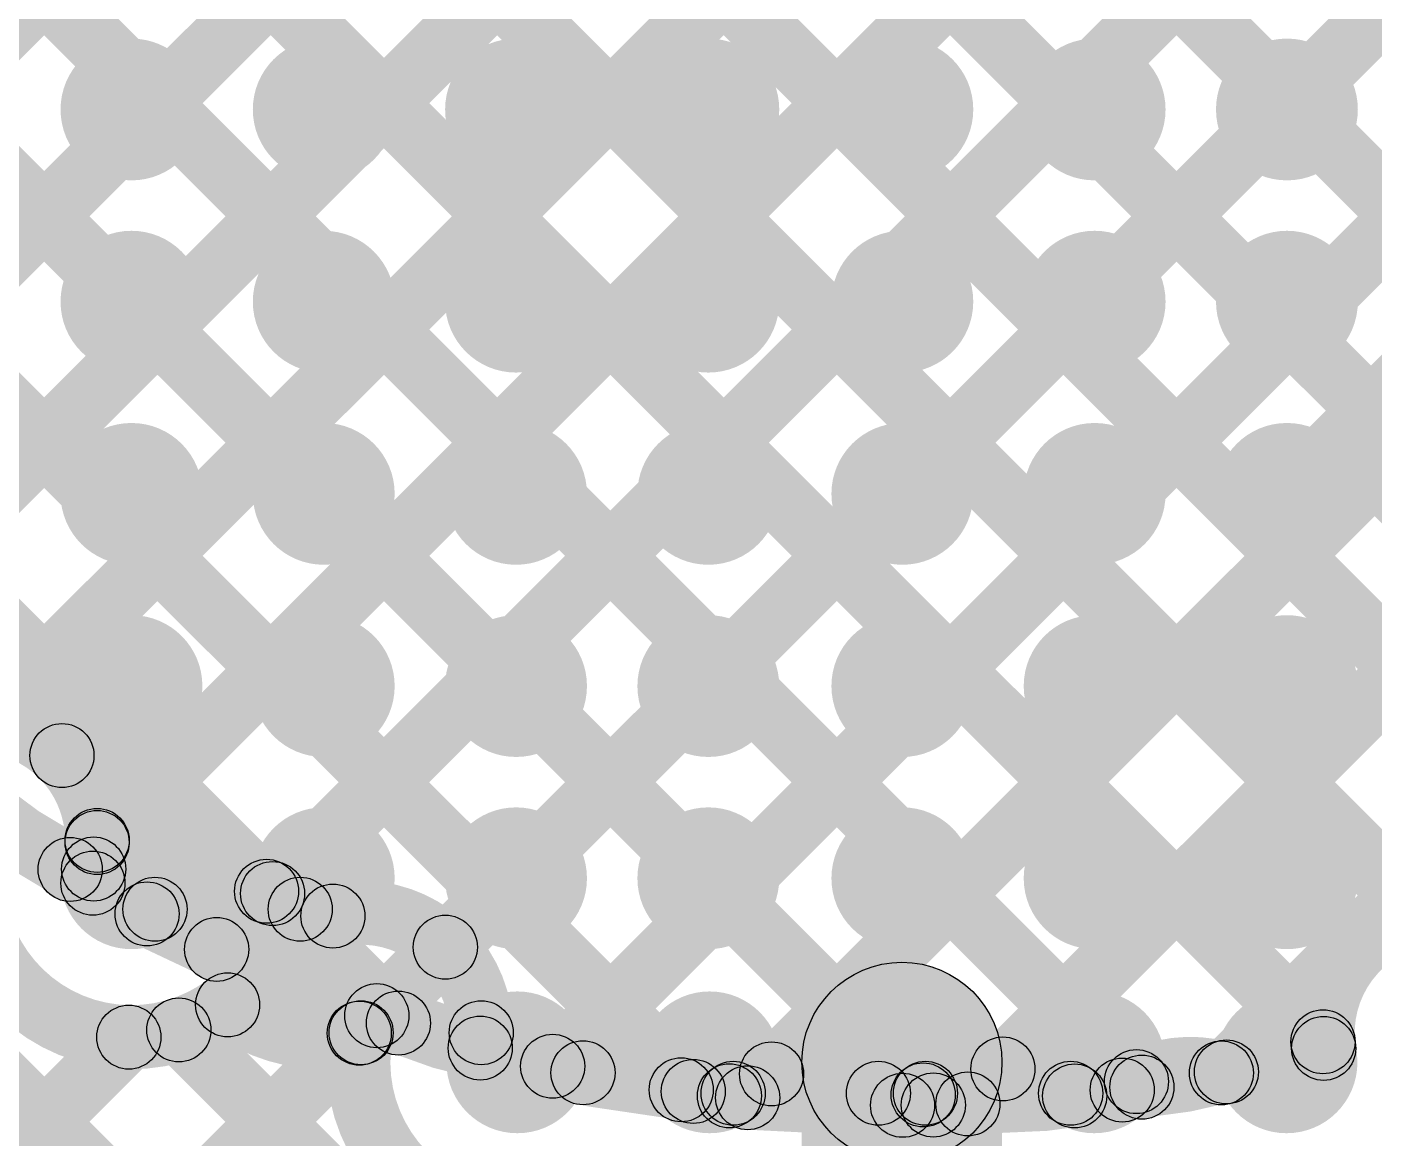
# Model space of a CAD drawing. Header units: millimetres. Extents: x -0.28 to 3.03, y -0.05 to 3.12.
# Drawn here: x 0.9677 to 1.1359, y 1.6694 to 1.8083 of the extents above; entities that cross this region are included whole.
import ezdxf

# ---------------------------------------------------------------- set-up
doc = ezdxf.new("R2010")
doc.units = ezdxf.units.MM
doc.header["$MEASUREMENT"] = 0
for name, color, linetype in [('BottomLayer', 5, 'Continuous'), ('BottomPaste', 16, 'Continuous'), ('BottomSolder', 6, 'Continuous'), ('TopLayer', 1, 'Continuous'), ('ViaHoleLayer', 16, 'Continuous')]:
    doc.layers.add(name, color=color, linetype=linetype)

# ---------------------------------------------------------------- blocks, each defined once
blk = doc.blocks.new('2835_LED_B_12')
at = {"layer": 'BottomLayer'}
blk.add_hatch(color=5, dxfattribs=at).paths.add_polyline_path([(-0.000689, 0.046063), (0.0882874, 0.046063), (0.0882874, -0.046063), (-0.000689, -0.046063)])
at = {"layer": 'BottomPaste'}
blk.add_hatch(color=16, dxfattribs=at).paths.add_polyline_path([(-0.000689, 0.046063), (0.0882874, 0.046063), (0.0882874, -0.046063), (-0.000689, -0.046063)])
at = {"layer": 'BottomSolder'}
blk.add_hatch(color=6, dxfattribs=at).paths.add_polyline_path([(-0.004689, 0.050063), (0.0922874, 0.050063), (0.0922874, -0.050063), (-0.004689, -0.050063)])

msp = doc.modelspace()

# ---------------------------------------------------------------- hatches: boundary and pattern name
at = {"layer": 'BottomLayer'}
for points in [[(0.9258908271247461, 1.763296772875254), (0.9202339728752539, 1.768953627124746), (1.178063272875254, 2.026782927124746), (1.183720127124746, 2.021126072875254)], [(0.9335357271247462, 1.742657372875254), (0.9278788728752538, 1.748314227124746), (1.198617072875254, 2.019052427124746), (1.204273927124746, 2.013395572875254)], [(0.9224164728752539, 1.996057672875254), (0.9280733271247461, 2.001714527124746), (1.207137727124746, 1.722650127124746), (1.201480872875254, 1.716993272875254)], [(0.9536675271247461, 1.734504872875254), (0.9480106728752539, 1.740161727124746), (1.206694872875254, 1.998845927124746), (1.212351727124746, 1.993189072875254)], [(0.9536675271247461, 1.734504872875254), (0.9480106728752539, 1.740161727124746), (1.206694872875254, 1.998845927124746), (1.212351727124746, 1.993189072875254)], [(0.9102404728752539, 1.979949372875254), (0.9158973271247461, 1.985606227124746), (1.191022927124746, 1.710480627124746), (1.185366072875254, 1.704823772875254)], [(0.9661213271247462, 1.718674372875254), (0.9604644728752538, 1.724331227124746), (1.222645872875254, 1.986512627124746), (1.228302727124746, 1.980855772875254)], [(0.9792601271247462, 1.703528872875254), (0.9736032728752538, 1.709185727124746), (1.237596172875254, 1.973178627124746), (1.243253027124746, 1.967521772875254)], [(0.9027814728752539, 1.959124072875254), (0.9084383271247461, 1.964780927124746), (1.171252527124746, 1.701966727124746), (1.165595672875254, 1.696309872875254)], [(1.001170527124746, 1.697154972875254), (0.9955136728752538, 1.702811827124746), (1.244126772875254, 1.951424927124746), (1.249783627124746, 1.945768072875254)], [(0.9013875728752538, 1.932233672875254), (0.9070444271247461, 1.937890527124746), (1.144765427124746, 1.700169527124746), (1.139108572875254, 1.694512672875254)], [(1.022751727124746, 1.690451872875254), (1.017094872875254, 1.696108727124746), (1.250746672875254, 1.929760527124746), (1.256403527124746, 1.924103672875254)], [(0.8858290728752538, 1.919507872875254), (0.8914859271247462, 1.925164727124746), (1.132362327124746, 1.684288327124746), (1.126705472875254, 1.678631472875254)], [(1.036156227124746, 1.675572072875254), (1.030499372875254, 1.681228927124746), (1.267412772875254, 1.918142327124746), (1.273069627124746, 1.912485472875254)], [(0.8797899728752538, 1.897262672875254), (0.8854468271247461, 1.902919527124746), (1.109062227124746, 1.679304127124746), (1.103405372875254, 1.673647272875254)], [(1.063490927124746, 1.674622472875254), (1.057834072875254, 1.680279327124746), (1.268347372875254, 1.890792627124746), (1.274004227124746, 1.885135772875254)], [(0.8782557728752538, 1.870512572875254), (0.8839126271247462, 1.876169427124746), (1.082431327124746, 1.677650727124746), (1.076774472875254, 1.671993872875254)], [(1.092385427124746, 1.675232672875254), (1.086728572875254, 1.680889527124746), (1.267121272875254, 1.861282227124746), (1.272778127124746, 1.855625372875254)], [(0.7809962723284846, 1.854637473422023), (0.7866531276715154, 1.860294326577977), (1.045302127671515, 1.601645226577977), (1.039645272328485, 1.595988373422023)], [(0.8778404728752539, 1.842643572875254), (0.8834973271247462, 1.848300427124746), (1.053717127124746, 1.678080627124746), (1.048060272875254, 1.672423772875254)], [(1.120301027124746, 1.674863972875254), (1.114644172875254, 1.680520827124746), (1.267508972875254, 1.833385627124746), (1.273165827124746, 1.827728772875254)], [(0.9042178728752539, 1.787981872875254), (0.9098747271247462, 1.793638727124746), (1.000422827124746, 1.703090627124746), (0.9947659728752538, 1.697433772875254)], [(0.7888025271247462, 1.484787872875254), (0.7831456728752538, 1.490444727124746), (0.9775635728752539, 1.684862627124746), (0.9832204271247461, 1.679205772875254)], [(0.8221618271247462, 1.489862872875254), (0.8165049728752538, 1.495519727124746), (1.006347772875254, 1.685362527124746), (1.012004627124746, 1.679705672875254)], [(0.9838120748962713, 1.680105870854238), (0.9894689251037286, 1.685762729145762), (1.059444325103729, 1.615787429145762), (1.053787474896271, 1.610130570854238)]]:
    msp.add_hatch(color=5, dxfattribs=at).paths.add_polyline_path(points)
h = msp.add_hatch(color=5, dxfattribs=at)
edge = h.paths.add_edge_path()
edge.add_arc((0.9807211, 1.7979528), 0.0088582, 0, 360)
h = msp.add_hatch(color=5, dxfattribs=at)
edge = h.paths.add_edge_path()
edge.add_arc((1.0047368, 1.7979528), 0.0088582, 0, 360)
h = msp.add_hatch(color=5, dxfattribs=at)
edge = h.paths.add_edge_path()
edge.add_arc((1.0287526, 1.7979528), 0.0088582, 0, 360)
h = msp.add_hatch(color=5, dxfattribs=at)
edge = h.paths.add_edge_path()
edge.add_arc((1.0527683, 1.7979528), 0.0088582, 0, 360)
h = msp.add_hatch(color=5, dxfattribs=at)
edge = h.paths.add_edge_path()
edge.add_arc((1.077, 1.7979528), 0.0088582, 0, 360)
h = msp.add_hatch(color=5, dxfattribs=at)
edge = h.paths.add_edge_path()
edge.add_arc((1.1010157, 1.7979528), 0.0088582, 0, 360)
h = msp.add_hatch(color=5, dxfattribs=at)
edge = h.paths.add_edge_path()
edge.add_arc((1.1250314, 1.7979528), 0.0088582, 0, 360)
h = msp.add_hatch(color=5, dxfattribs=at)
edge = h.paths.add_edge_path()
edge.add_arc((0.9807211, 1.773937), 0.0088582, 0, 360)
h = msp.add_hatch(color=5, dxfattribs=at)
edge = h.paths.add_edge_path()
edge.add_arc((1.0047368, 1.773937), 0.0088582, 0, 360)
h = msp.add_hatch(color=5, dxfattribs=at)
edge = h.paths.add_edge_path()
edge.add_arc((1.0287526, 1.773937), 0.0088582, 0, 360)
h = msp.add_hatch(color=5, dxfattribs=at)
edge = h.paths.add_edge_path()
edge.add_arc((1.0527683, 1.773937), 0.0088582, 0, 360)
h = msp.add_hatch(color=5, dxfattribs=at)
edge = h.paths.add_edge_path()
edge.add_arc((1.077, 1.773937), 0.0088582, 0, 360)
h = msp.add_hatch(color=5, dxfattribs=at)
edge = h.paths.add_edge_path()
edge.add_arc((1.1010157, 1.773937), 0.0088582, 0, 360)
h = msp.add_hatch(color=5, dxfattribs=at)
edge = h.paths.add_edge_path()
edge.add_arc((1.1250314, 1.773937), 0.0088582, 0, 360)
h = msp.add_hatch(color=5, dxfattribs=at)
edge = h.paths.add_edge_path()
edge.add_arc((0.9807211, 1.7499213), 0.0088582, 0, 360)
h = msp.add_hatch(color=5, dxfattribs=at)
edge = h.paths.add_edge_path()
edge.add_arc((1.0047368, 1.7499213), 0.0088582, 0, 360)
h = msp.add_hatch(color=5, dxfattribs=at)
edge = h.paths.add_edge_path()
edge.add_arc((1.0287526, 1.7499213), 0.0088582, 0, 360)
h = msp.add_hatch(color=5, dxfattribs=at)
edge = h.paths.add_edge_path()
edge.add_arc((1.0527683, 1.7499213), 0.0088582, 0, 360)
h = msp.add_hatch(color=5, dxfattribs=at)
edge = h.paths.add_edge_path()
edge.add_arc((1.077, 1.7499213), 0.0088582, 0, 360)
h = msp.add_hatch(color=5, dxfattribs=at)
edge = h.paths.add_edge_path()
edge.add_arc((1.1010157, 1.7499213), 0.0088582, 0, 360)
h = msp.add_hatch(color=5, dxfattribs=at)
edge = h.paths.add_edge_path()
edge.add_arc((1.1250314, 1.7499213), 0.0088582, 0, 360)
h = msp.add_hatch(color=5, dxfattribs=at)
edge = h.paths.add_edge_path()
edge.add_arc((0.9807211, 1.7259055), 0.0088582, 0, 360)
h = msp.add_hatch(color=5, dxfattribs=at)
edge = h.paths.add_edge_path()
edge.add_arc((1.0047368, 1.7259055), 0.0088582, 0, 360)
h = msp.add_hatch(color=5, dxfattribs=at)
edge = h.paths.add_edge_path()
edge.add_arc((1.0287526, 1.7259055), 0.0088582, 0, 360)
h = msp.add_hatch(color=5, dxfattribs=at)
edge = h.paths.add_edge_path()
edge.add_arc((1.0527683, 1.7259055), 0.0088582, 0, 360)
h = msp.add_hatch(color=5, dxfattribs=at)
edge = h.paths.add_edge_path()
edge.add_arc((1.077, 1.7259055), 0.0088582, 0, 360)
h = msp.add_hatch(color=5, dxfattribs=at)
edge = h.paths.add_edge_path()
edge.add_arc((1.1010157, 1.7259055), 0.0088582, 0, 360)
h = msp.add_hatch(color=5, dxfattribs=at)
edge = h.paths.add_edge_path()
edge.add_arc((1.1250314, 1.7259055), 0.0088582, 0, 360)
h = msp.add_hatch(color=5, dxfattribs=at)
edge = h.paths.add_edge_path()
edge.add_arc((0.9720405, 1.717225), 0.004, 0, 360)
h = msp.add_hatch(color=5, dxfattribs=at)
edge = h.paths.add_edge_path()
edge.add_arc((0.9720405, 1.717225), 0.004, 0, 360)
h = msp.add_hatch(color=5, dxfattribs=at)
edge = h.paths.add_edge_path()
edge.add_arc((0.9720406, 1.7172249), 0.004, 0, 360)
h = msp.add_hatch(color=5, dxfattribs=at)
edge = h.paths.add_edge_path()
edge.add_arc((0.9807211, 1.7018898), 0.0088582, 0, 360)
h = msp.add_hatch(color=5, dxfattribs=at)
edge = h.paths.add_edge_path()
edge.add_arc((0.9764317, 1.7063573), 0.004, 0, 360)
h = msp.add_hatch(color=5, dxfattribs=at)
edge = h.paths.add_edge_path()
edge.add_arc((0.9764339, 1.7066184), 0.004, 0, 360)
h = msp.add_hatch(color=5, dxfattribs=at)
edge = h.paths.add_edge_path()
edge.add_arc((0.9764339, 1.7066184), 0.004, 0, 360)
h = msp.add_hatch(color=5, dxfattribs=at)
edge = h.paths.add_edge_path()
edge.add_arc((0.976434, 1.7066183), 0.004, 0, 360)
h = msp.add_hatch(color=5, dxfattribs=at)
edge = h.paths.add_edge_path()
edge.add_arc((0.976434, 1.7066183), 0.004, 0, 360)
h = msp.add_hatch(color=5, dxfattribs=at)
edge = h.paths.add_edge_path()
edge.add_arc((1.0047368, 1.7018898), 0.0088582, 0, 360)
h = msp.add_hatch(color=5, dxfattribs=at)
edge = h.paths.add_edge_path()
edge.add_arc((1.0287526, 1.7018898), 0.0088582, 0, 360)
h = msp.add_hatch(color=5, dxfattribs=at)
edge = h.paths.add_edge_path()
edge.add_arc((1.0527683, 1.7018898), 0.0088582, 0, 360)
h = msp.add_hatch(color=5, dxfattribs=at)
edge = h.paths.add_edge_path()
edge.add_arc((1.077, 1.7018898), 0.0088582, 0, 360)
h = msp.add_hatch(color=5, dxfattribs=at)
edge = h.paths.add_edge_path()
edge.add_arc((1.1010157, 1.7018898), 0.0088582, 0, 360)
h = msp.add_hatch(color=5, dxfattribs=at)
edge = h.paths.add_edge_path()
edge.add_arc((1.1250314, 1.7018898), 0.0088582, 0, 360)
h = msp.add_hatch(color=5, dxfattribs=at)
edge = h.paths.add_edge_path()
edge.add_arc((0.9760025, 1.7030467), 0.004, 0, 360)
h = msp.add_hatch(color=5, dxfattribs=at)
edge = h.paths.add_edge_path()
edge.add_arc((0.9760026, 1.7030466), 0.004, 0, 360)
h = msp.add_hatch(color=5, dxfattribs=at)
edge = h.paths.add_edge_path()
edge.add_arc((0.9759015, 1.7012779), 0.004, 0, 360)
h = msp.add_hatch(color=5, dxfattribs=at)
edge = h.paths.add_edge_path()
edge.add_arc((0.9975944, 1.7002622), 0.004, 0, 360)
h = msp.add_hatch(color=5, dxfattribs=at)
edge = h.paths.add_edge_path()
edge.add_arc((0.9983421, 1.6999834), 0.004, 0, 360)
h = msp.add_hatch(color=5, dxfattribs=at)
edge = h.paths.add_edge_path()
edge.add_arc((0.9826676, 1.6974385), 0.004, 0, 360)
h = msp.add_hatch(color=5, dxfattribs=at)
edge = h.paths.add_edge_path()
edge.add_arc((0.9836588, 1.6980203), 0.004, 0, 360)
h = msp.add_hatch(color=5, dxfattribs=at)
edge = h.paths.add_edge_path()
edge.add_arc((0.9836589, 1.6980203), 0.004, 0, 360)
h = msp.add_hatch(color=5, dxfattribs=at)
edge = h.paths.add_edge_path()
edge.add_arc((1.0017991, 1.6980203), 0.004, 0, 360)
h = msp.add_hatch(color=5, dxfattribs=at)
edge = h.paths.add_edge_path()
edge.add_arc((1.0017991, 1.6980203), 0.004, 0, 360)
h = msp.add_hatch(color=5, dxfattribs=at)
edge = h.paths.add_edge_path()
edge.add_arc((1.0017991, 1.6980203), 0.004, 0, 360)
h = msp.add_hatch(color=5, dxfattribs=at)
edge = h.paths.add_edge_path()
edge.add_arc((1.0058785, 1.6971676), 0.004, 0, 360)
h = msp.add_hatch(color=5, dxfattribs=at)
edge = h.paths.add_edge_path()
edge.add_arc((1.0058785, 1.6971675), 0.004, 0, 360)
h = msp.add_hatch(color=5, dxfattribs=at)
edge = h.paths.add_edge_path()
edge.add_arc((1.0058785, 1.6971675), 0.004, 0, 360)
h = msp.add_hatch(color=5, dxfattribs=at)
edge = h.paths.add_edge_path()
edge.add_arc((1.0199233, 1.6932803), 0.004, 0, 360)
h = msp.add_hatch(color=5, dxfattribs=at)
edge = h.paths.add_edge_path()
edge.add_arc((0.992729, 1.6860732), 0.004, 0, 360)
h = msp.add_hatch(color=5, dxfattribs=at)
edge = h.paths.add_edge_path()
edge.add_arc((0.992729, 1.6860732), 0.004, 0, 360)
h = msp.add_hatch(color=5, dxfattribs=at)
edge = h.paths.add_edge_path()
edge.add_arc((1.0289146, 1.6788898), 0.0088582, 0, 360)
h = msp.add_hatch(color=5, dxfattribs=at)
edge = h.paths.add_edge_path()
edge.add_arc((1.0529303, 1.6788898), 0.0088582, 0, 360)
h = msp.add_hatch(color=5, dxfattribs=at)
edge = h.paths.add_edge_path()
edge.add_arc((1.076946, 1.6788898), 0.0088582, 0, 360)
h = msp.add_hatch(color=5, dxfattribs=at)
edge = h.paths.add_edge_path()
edge.add_arc((1.1009617, 1.6788898), 0.0088582, 0, 360)
h = msp.add_hatch(color=5, dxfattribs=at)
edge = h.paths.add_edge_path()
edge.add_arc((1.1249774, 1.6788898), 0.0088582, 0, 360)
h = msp.add_hatch(color=5, dxfattribs=at)
edge = h.paths.add_edge_path()
edge.add_arc((0.980392, 1.6820342), 0.004, 0, 360)
h = msp.add_hatch(color=5, dxfattribs=at)
edge = h.paths.add_edge_path()
edge.add_arc((0.9866405, 1.6829343), 0.004, 0, 360)
h = msp.add_hatch(color=5, dxfattribs=at)
edge = h.paths.add_edge_path()
edge.add_arc((1.0091762, 1.6825341), 0.004, 0, 360)
h = msp.add_hatch(color=5, dxfattribs=at)
edge = h.paths.add_edge_path()
edge.add_arc((1.0094036, 1.6825876), 0.004, 0, 360)
h = msp.add_hatch(color=5, dxfattribs=at)
edge = h.paths.add_edge_path()
edge.add_arc((1.0094036, 1.6825876), 0.004, 0, 360)
h = msp.add_hatch(color=5, dxfattribs=at)
edge = h.paths.add_edge_path()
edge.add_arc((1.0244036, 1.6825876), 0.004, 0, 360)
h = msp.add_hatch(color=5, dxfattribs=at)
edge = h.paths.add_edge_path()
edge.add_arc((1.0244036, 1.6825876), 0.004, 0, 360)
h = msp.add_hatch(color=5, dxfattribs=at)
edge = h.paths.add_edge_path()
edge.add_arc((1.0242808, 1.680672), 0.004, 0, 360)
h = msp.add_hatch(color=5, dxfattribs=at)
edge = h.paths.add_edge_path()
edge.add_arc((1.1295339, 1.6814599), 0.004, 0, 360)
h = msp.add_hatch(color=5, dxfattribs=at)
edge = h.paths.add_edge_path()
edge.add_arc((1.1296185, 1.6806281), 0.004, 0, 360)
h = msp.add_hatch(color=5, dxfattribs=at)
edge = h.paths.add_edge_path()
edge.add_arc((1.1296185, 1.6806281), 0.004, 0, 360)
h = msp.add_hatch(color=5, dxfattribs=at)
edge = h.paths.add_edge_path()
edge.add_arc((1.1296185, 1.6806281), 0.004, 0, 360)
h = msp.add_hatch(color=5, dxfattribs=at)
edge = h.paths.add_edge_path()
edge.add_arc((1.0333278, 1.6784005), 0.004, 0, 360)
h = msp.add_hatch(color=5, dxfattribs=at)
edge = h.paths.add_edge_path()
edge.add_arc((1.0371167, 1.6775824), 0.004, 0, 360)
h = msp.add_hatch(color=5, dxfattribs=at)
edge = h.paths.add_edge_path()
edge.add_arc((1.0371167, 1.6775824), 0.004, 0, 360)
h = msp.add_hatch(color=5, dxfattribs=at)
edge = h.paths.add_edge_path()
edge.add_arc((1.0371167, 1.6775824), 0.004, 0, 360)
h = msp.add_hatch(color=5, dxfattribs=at)
edge = h.paths.add_edge_path()
edge.add_arc((1.0606625, 1.6774509), 0.004, 0, 360)
h = msp.add_hatch(color=5, dxfattribs=at)
edge = h.paths.add_edge_path()
edge.add_arc((1.089557, 1.6780611), 0.004, 0, 360)
h = msp.add_hatch(color=5, dxfattribs=at)
edge = h.paths.add_edge_path()
edge.add_arc((1.1168481, 1.6775632), 0.004, 0, 360)
h = msp.add_hatch(color=5, dxfattribs=at)
edge = h.paths.add_edge_path()
edge.add_arc((1.1168481, 1.6775631), 0.004, 0, 360)
h = msp.add_hatch(color=5, dxfattribs=at)
edge = h.paths.add_edge_path()
edge.add_arc((1.1168481, 1.6775631), 0.004, 0, 360)
h = msp.add_hatch(color=5, dxfattribs=at)
edge = h.paths.add_edge_path()
edge.add_arc((1.1174726, 1.6776924), 0.004, 0, 360)
h = msp.add_hatch(color=5, dxfattribs=at)
edge = h.paths.add_edge_path()
edge.add_arc((1.0493846, 1.6754583), 0.004, 0, 360)
h = msp.add_hatch(color=5, dxfattribs=at)
edge = h.paths.add_edge_path()
edge.add_arc((1.0493846, 1.6754583), 0.004, 0, 360)
h = msp.add_hatch(color=5, dxfattribs=at)
edge = h.paths.add_edge_path()
edge.add_arc((1.0493846, 1.6754583), 0.004, 0, 360)
h = msp.add_hatch(color=5, dxfattribs=at)
edge = h.paths.add_edge_path()
edge.add_arc((1.0508887, 1.6752522), 0.004, 0, 360)
h = msp.add_hatch(color=5, dxfattribs=at)
edge = h.paths.add_edge_path()
edge.add_arc((1.1044644, 1.6754289), 0.004, 0, 360)
h = msp.add_hatch(color=5, dxfattribs=at)
edge = h.paths.add_edge_path()
edge.add_arc((1.1044644, 1.6754289), 0.004, 0, 360)
h = msp.add_hatch(color=5, dxfattribs=at)
edge = h.paths.add_edge_path()
edge.add_arc((1.1044644, 1.6754289), 0.004, 0, 360)
h = msp.add_hatch(color=5, dxfattribs=at)
edge = h.paths.add_edge_path()
edge.add_arc((1.1062338, 1.6764757), 0.004, 0, 360)
h = msp.add_hatch(color=5, dxfattribs=at)
edge = h.paths.add_edge_path()
edge.add_arc((1.0553973, 1.6747046), 0.004, 0, 360)
h = msp.add_hatch(color=5, dxfattribs=at)
edge = h.paths.add_edge_path()
edge.add_arc((1.055868, 1.6750203), 0.004, 0, 360)
h = msp.add_hatch(color=5, dxfattribs=at)
edge = h.paths.add_edge_path()
edge.add_arc((1.0558681, 1.6750203), 0.004, 0, 360)
h = msp.add_hatch(color=5, dxfattribs=at)
edge = h.paths.add_edge_path()
edge.add_arc((1.0740083, 1.6750203), 0.004, 0, 360)
h = msp.add_hatch(color=5, dxfattribs=at)
edge = h.paths.add_edge_path()
edge.add_arc((1.0740083, 1.6750203), 0.004, 0, 360)
h = msp.add_hatch(color=5, dxfattribs=at)
edge = h.paths.add_edge_path()
edge.add_arc((1.0740083, 1.6750203), 0.004, 0, 360)
h = msp.add_hatch(color=5, dxfattribs=at)
edge = h.paths.add_edge_path()
edge.add_arc((1.0796029, 1.6748223), 0.004, 0, 360)
h = msp.add_hatch(color=5, dxfattribs=at)
edge = h.paths.add_edge_path()
edge.add_arc((1.0798837, 1.6750203), 0.004, 0, 360)
h = msp.add_hatch(color=5, dxfattribs=at)
edge = h.paths.add_edge_path()
edge.add_arc((1.0798837, 1.6750203), 0.004, 0, 360)
h = msp.add_hatch(color=5, dxfattribs=at)
edge = h.paths.add_edge_path()
edge.add_arc((1.0798837, 1.6750203), 0.004, 0, 360)
h = msp.add_hatch(color=5, dxfattribs=at)
edge = h.paths.add_edge_path()
edge.add_arc((1.0980239, 1.6750203), 0.004, 0, 360)
h = msp.add_hatch(color=5, dxfattribs=at)
edge = h.paths.add_edge_path()
edge.add_arc((1.098024, 1.6750203), 0.004, 0, 360)
h = msp.add_hatch(color=5, dxfattribs=at)
edge = h.paths.add_edge_path()
edge.add_arc((1.0985209, 1.6746892), 0.004, 0, 360)
at = {"layer": 'TopLayer'}
for points in [[(0.9176585271247462, 1.755064472875254), (0.9120016728752539, 1.760721327124746), (1.178063272875254, 2.026782927124746), (1.183720127124746, 2.021126072875254)], [(0.9300518271247461, 1.739173472875254), (0.9243949728752539, 1.744830327124746), (1.198617072875254, 2.019052427124746), (1.204273927124746, 2.013395572875254)], [(0.9253185728752539, 1.993155572875254), (0.9309754271247461, 1.998812427124746), (1.203867627124746, 1.725920227124746), (1.198210772875254, 1.720263372875254)], [(0.9438879271247461, 1.724725272875254), (0.9382310728752539, 1.730382127124746), (1.206694872875254, 1.998845927124746), (1.212351727124746, 1.993189072875254)], [(0.9438879271247461, 1.724725272875254), (0.9382310728752539, 1.730382127124746), (1.206694872875254, 1.998845927124746), (1.212351727124746, 1.993189072875254)], [(0.9591574271247462, 1.711710472875254), (0.9535005728752538, 1.717367327124746), (1.222645872875254, 1.986512627124746), (1.228302727124746, 1.980855772875254)], [(0.9111764723441802, 1.979013473406328), (0.9168333276558198, 1.984670326593672), (1.18312652765582, 1.718377026593672), (1.17746967234418, 1.712720173406328)], [(0.9758956271247461, 1.700164372875254), (0.9702387728752538, 1.705821227124746), (1.237596172875254, 1.973178627124746), (1.243253027124746, 1.967521772875254)], [(0.8995832728752539, 1.962322272875254), (0.9052401271247461, 1.967979127124746), (1.171252527124746, 1.701966727124746), (1.165595672875254, 1.696309872875254)], [(0.9941893271247462, 1.690173772875254), (0.9885324728752538, 1.695830627124746), (1.244126772875254, 1.951424927124746), (1.249783627124746, 1.945768072875254)], [(0.8905606728752539, 1.943060572875254), (0.8962175271247461, 1.948717427124746), (1.144765427124746, 1.700169527124746), (1.139108572875254, 1.694512672875254)], [(1.014191827124746, 1.681891972875254), (1.008534972875254, 1.687548827124746), (1.250746672875254, 1.929760527124746), (1.256403527124746, 1.924103672875254)], [(0.8833784728752538, 1.921958472875254), (0.8890353271247461, 1.927615327124746), (1.132362327124746, 1.684288327124746), (1.126705472875254, 1.678631472875254)], [(1.036156227124746, 1.675572072875254), (1.030499372875254, 1.681228927124746), (1.267412772875254, 1.918142327124746), (1.273069627124746, 1.912485472875254)], [(0.8783764728752539, 1.898676172875254), (0.8840333271247461, 1.904333027124746), (1.109749727124746, 1.678616627124746), (1.104092872875254, 1.672959772875254)], [(1.060507327124746, 1.671638872875254), (1.054850472875254, 1.677295727124746), (1.268347372875254, 1.890792627124746), (1.274004227124746, 1.885135772875254)], [(0.8761453728752538, 1.872622972875254), (0.8818022271247461, 1.878279827124746), (1.083696527124746, 1.676385527124746), (1.078039672875254, 1.670728672875254)], [(1.088012127124746, 1.670859372875254), (1.082355272875254, 1.676516227124746), (1.267121272875254, 1.861282227124746), (1.272778127124746, 1.855625372875254)], [(0.8778404728752539, 1.842643572875254), (0.8834973271247462, 1.848300427124746), (1.053717127124746, 1.678080627124746), (1.048060272875254, 1.672423772875254)], [(1.120301027124746, 1.674863972875254), (1.114644172875254, 1.680520827124746), (1.267508972875254, 1.833385627124746), (1.273165827124746, 1.827728772875254)], [(0.8863818728752538, 1.805817872875254), (0.8920387271247462, 1.811474727124746), (1.016891427124746, 1.686622027124746), (1.011234572875254, 1.680965172875254)], [(1.089446, 1.623054), (1.064446, 1.623054), (1.064446, 1.6788898), (1.089446, 1.6788898)]]:
    msp.add_hatch(color=1, dxfattribs=at).paths.add_polyline_path(points)
h = msp.add_hatch(color=1, dxfattribs=at)
edge = h.paths.add_edge_path()
edge.add_arc((0.9807211, 1.7979528), 0.0088582, 0, 360)
h = msp.add_hatch(color=1, dxfattribs=at)
edge = h.paths.add_edge_path()
edge.add_arc((1.0047368, 1.7979528), 0.0088582, 0, 360)
h = msp.add_hatch(color=1, dxfattribs=at)
edge = h.paths.add_edge_path()
edge.add_arc((1.0287526, 1.7979528), 0.0088582, 0, 360)
h = msp.add_hatch(color=1, dxfattribs=at)
edge = h.paths.add_edge_path()
edge.add_arc((1.0527683, 1.7979528), 0.0088582, 0, 360)
h = msp.add_hatch(color=1, dxfattribs=at)
edge = h.paths.add_edge_path()
edge.add_arc((1.077, 1.7979528), 0.0088582, 0, 360)
h = msp.add_hatch(color=1, dxfattribs=at)
edge = h.paths.add_edge_path()
edge.add_arc((1.1010157, 1.7979528), 0.0088582, 0, 360)
h = msp.add_hatch(color=1, dxfattribs=at)
edge = h.paths.add_edge_path()
edge.add_arc((1.1250314, 1.7979528), 0.0088582, 0, 360)
h = msp.add_hatch(color=1, dxfattribs=at)
edge = h.paths.add_edge_path()
edge.add_arc((0.9807211, 1.773937), 0.0088582, 0, 360)
h = msp.add_hatch(color=1, dxfattribs=at)
edge = h.paths.add_edge_path()
edge.add_arc((1.0047368, 1.773937), 0.0088582, 0, 360)
h = msp.add_hatch(color=1, dxfattribs=at)
edge = h.paths.add_edge_path()
edge.add_arc((1.0287526, 1.773937), 0.0088582, 0, 360)
h = msp.add_hatch(color=1, dxfattribs=at)
edge = h.paths.add_edge_path()
edge.add_arc((1.0527683, 1.773937), 0.0088582, 0, 360)
h = msp.add_hatch(color=1, dxfattribs=at)
edge = h.paths.add_edge_path()
edge.add_arc((1.077, 1.773937), 0.0088582, 0, 360)
h = msp.add_hatch(color=1, dxfattribs=at)
edge = h.paths.add_edge_path()
edge.add_arc((1.1010157, 1.773937), 0.0088582, 0, 360)
h = msp.add_hatch(color=1, dxfattribs=at)
edge = h.paths.add_edge_path()
edge.add_arc((1.1250314, 1.773937), 0.0088582, 0, 360)
h = msp.add_hatch(color=1, dxfattribs=at)
edge = h.paths.add_edge_path()
edge.add_arc((0.9807211, 1.7499213), 0.0088582, 0, 360)
h = msp.add_hatch(color=1, dxfattribs=at)
edge = h.paths.add_edge_path()
edge.add_arc((1.0047368, 1.7499213), 0.0088582, 0, 360)
h = msp.add_hatch(color=1, dxfattribs=at)
edge = h.paths.add_edge_path()
edge.add_arc((1.0287526, 1.7499213), 0.0088582, 0, 360)
h = msp.add_hatch(color=1, dxfattribs=at)
edge = h.paths.add_edge_path()
edge.add_arc((1.0527683, 1.7499213), 0.0088582, 0, 360)
h = msp.add_hatch(color=1, dxfattribs=at)
edge = h.paths.add_edge_path()
edge.add_arc((1.077, 1.7499213), 0.0088582, 0, 360)
h = msp.add_hatch(color=1, dxfattribs=at)
edge = h.paths.add_edge_path()
edge.add_arc((1.1010157, 1.7499213), 0.0088582, 0, 360)
h = msp.add_hatch(color=1, dxfattribs=at)
edge = h.paths.add_edge_path()
edge.add_arc((1.1250314, 1.7499213), 0.0088582, 0, 360)
h = msp.add_hatch(color=1, dxfattribs=at)
edge = h.paths.add_edge_path()
edge.add_arc((0.9807211, 1.7259055), 0.0088582, 0, 360)
h = msp.add_hatch(color=1, dxfattribs=at)
edge = h.paths.add_edge_path()
edge.add_arc((1.0047368, 1.7259055), 0.0088582, 0, 360)
h = msp.add_hatch(color=1, dxfattribs=at)
edge = h.paths.add_edge_path()
edge.add_arc((1.0287526, 1.7259055), 0.0088582, 0, 360)
h = msp.add_hatch(color=1, dxfattribs=at)
edge = h.paths.add_edge_path()
edge.add_arc((1.0527683, 1.7259055), 0.0088582, 0, 360)
h = msp.add_hatch(color=1, dxfattribs=at)
edge = h.paths.add_edge_path()
edge.add_arc((1.077, 1.7259055), 0.0088582, 0, 360)
h = msp.add_hatch(color=1, dxfattribs=at)
edge = h.paths.add_edge_path()
edge.add_arc((1.1010157, 1.7259055), 0.0088582, 0, 360)
h = msp.add_hatch(color=1, dxfattribs=at)
edge = h.paths.add_edge_path()
edge.add_arc((1.1250314, 1.7259055), 0.0088582, 0, 360)
h = msp.add_hatch(color=1, dxfattribs=at)
edge = h.paths.add_edge_path()
edge.add_arc((0.9807211, 1.7018898), 0.0088582, 0, 360)
h = msp.add_hatch(color=1, dxfattribs=at)
edge = h.paths.add_edge_path()
edge.add_arc((1.0047368, 1.7018898), 0.0088582, 0, 360)
h = msp.add_hatch(color=1, dxfattribs=at)
edge = h.paths.add_edge_path()
edge.add_arc((1.0287526, 1.7018898), 0.0088582, 0, 360)
h = msp.add_hatch(color=1, dxfattribs=at)
edge = h.paths.add_edge_path()
edge.add_arc((1.0527683, 1.7018898), 0.0088582, 0, 360)
h = msp.add_hatch(color=1, dxfattribs=at)
edge = h.paths.add_edge_path()
edge.add_arc((1.077, 1.7018898), 0.0088582, 0, 360)
h = msp.add_hatch(color=1, dxfattribs=at)
edge = h.paths.add_edge_path()
edge.add_arc((1.1010157, 1.7018898), 0.0088582, 0, 360)
h = msp.add_hatch(color=1, dxfattribs=at)
edge = h.paths.add_edge_path()
edge.add_arc((1.1250314, 1.7018898), 0.0088582, 0, 360)
h = msp.add_hatch(color=1, dxfattribs=at)
edge = h.paths.add_edge_path()
edge.add_arc((0.9730672, 1.7029928), 0.004, 0, 360)
h = msp.add_hatch(color=1, dxfattribs=at)
edge = h.paths.add_edge_path()
edge.add_arc((0.9913609, 1.6930022), 0.004, 0, 360)
h = msp.add_hatch(color=1, dxfattribs=at)
edge = h.paths.add_edge_path()
edge.add_arc((1.076946, 1.6788898), 0.0125, 0, 360)
h = msp.add_hatch(color=1, dxfattribs=at)
edge = h.paths.add_edge_path()
edge.add_arc((1.0113634, 1.6847204), 0.004, 0, 360)
h = msp.add_hatch(color=1, dxfattribs=at)
edge = h.paths.add_edge_path()
edge.add_arc((1.014063, 1.6837936), 0.004, 0, 360)
h = msp.add_hatch(color=1, dxfattribs=at)
edge = h.paths.add_edge_path()
edge.add_arc((1.0289146, 1.6788898), 0.0088582, 0, 360)
h = msp.add_hatch(color=1, dxfattribs=at)
edge = h.paths.add_edge_path()
edge.add_arc((1.0529303, 1.6788898), 0.0088582, 0, 360)
h = msp.add_hatch(color=1, dxfattribs=at)
edge = h.paths.add_edge_path()
edge.add_arc((1.076946, 1.6788898), 0.0088582, 0, 360)
h = msp.add_hatch(color=1, dxfattribs=at)
edge = h.paths.add_edge_path()
edge.add_arc((1.1009617, 1.6788898), 0.0088582, 0, 360)
h = msp.add_hatch(color=1, dxfattribs=at)
edge = h.paths.add_edge_path()
edge.add_arc((1.1249774, 1.6788898), 0.0088582, 0, 360)
h = msp.add_hatch(color=1, dxfattribs=at)
edge = h.paths.add_edge_path()
edge.add_arc((1.1295339, 1.6814599), 0.004, 0, 360)
h = msp.add_hatch(color=1, dxfattribs=at)
edge = h.paths.add_edge_path()
edge.add_arc((1.1296185, 1.6806281), 0.004, 0, 360)
h = msp.add_hatch(color=1, dxfattribs=at)
edge = h.paths.add_edge_path()
edge.add_arc((1.1296185, 1.6806281), 0.004, 0, 360)
h = msp.add_hatch(color=1, dxfattribs=at)
edge = h.paths.add_edge_path()
edge.add_arc((1.1296185, 1.6806281), 0.004, 0, 360)
h = msp.add_hatch(color=1, dxfattribs=at)
edge = h.paths.add_edge_path()
edge.add_arc((1.0333278, 1.6784005), 0.004, 0, 360)
h = msp.add_hatch(color=1, dxfattribs=at)
edge = h.paths.add_edge_path()
edge.add_arc((1.1174726, 1.6776924), 0.004, 0, 360)
h = msp.add_hatch(color=1, dxfattribs=at)
edge = h.paths.add_edge_path()
edge.add_arc((1.0508887, 1.6752522), 0.004, 0, 360)
h = msp.add_hatch(color=1, dxfattribs=at)
edge = h.paths.add_edge_path()
edge.add_arc((1.1069213, 1.6757882), 0.004, 0, 360)
h = msp.add_hatch(color=1, dxfattribs=at)
edge = h.paths.add_edge_path()
edge.add_arc((1.0576789, 1.6744673), 0.004, 0, 360)
h = msp.add_hatch(color=1, dxfattribs=at)
edge = h.paths.add_edge_path()
edge.add_arc((1.0770292, 1.6735199), 0.004, 0, 360)
h = msp.add_hatch(color=1, dxfattribs=at)
edge = h.paths.add_edge_path()
edge.add_arc((1.0770292, 1.6735199), 0.004, 0, 360)
h = msp.add_hatch(color=1, dxfattribs=at)
edge = h.paths.add_edge_path()
edge.add_arc((1.0808681, 1.6735571), 0.004, 0, 360)
h = msp.add_hatch(color=1, dxfattribs=at)
edge = h.paths.add_edge_path()
edge.add_arc((1.0851837, 1.6736878), 0.004, 0, 360)
at = {"layer": 'ViaHoleLayer'}
h = msp.add_hatch(color=16, dxfattribs=at)
edge = h.paths.add_edge_path()
edge.add_arc((0.9807211, 1.7979528), 0.0059055, 0, 360)
h = msp.add_hatch(color=16, dxfattribs=at)
edge = h.paths.add_edge_path()
edge.add_arc((1.0047368, 1.7979528), 0.0059055, 0, 360)
h = msp.add_hatch(color=16, dxfattribs=at)
edge = h.paths.add_edge_path()
edge.add_arc((1.0287526, 1.7979528), 0.0059055, 0, 360)
h = msp.add_hatch(color=16, dxfattribs=at)
edge = h.paths.add_edge_path()
edge.add_arc((1.0527683, 1.7979528), 0.0059055, 0, 360)
h = msp.add_hatch(color=16, dxfattribs=at)
edge = h.paths.add_edge_path()
edge.add_arc((1.077, 1.7979528), 0.0059055, 0, 360)
h = msp.add_hatch(color=16, dxfattribs=at)
edge = h.paths.add_edge_path()
edge.add_arc((1.1010157, 1.7979528), 0.0059055, 0, 360)
h = msp.add_hatch(color=16, dxfattribs=at)
edge = h.paths.add_edge_path()
edge.add_arc((1.1250314, 1.7979528), 0.0059055, 0, 360)
h = msp.add_hatch(color=16, dxfattribs=at)
edge = h.paths.add_edge_path()
edge.add_arc((0.9807211, 1.773937), 0.0059055, 0, 360)
h = msp.add_hatch(color=16, dxfattribs=at)
edge = h.paths.add_edge_path()
edge.add_arc((1.0047368, 1.773937), 0.0059055, 0, 360)
h = msp.add_hatch(color=16, dxfattribs=at)
edge = h.paths.add_edge_path()
edge.add_arc((1.0287526, 1.773937), 0.0059055, 0, 360)
h = msp.add_hatch(color=16, dxfattribs=at)
edge = h.paths.add_edge_path()
edge.add_arc((1.0527683, 1.773937), 0.0059055, 0, 360)
h = msp.add_hatch(color=16, dxfattribs=at)
edge = h.paths.add_edge_path()
edge.add_arc((1.077, 1.773937), 0.0059055, 0, 360)
h = msp.add_hatch(color=16, dxfattribs=at)
edge = h.paths.add_edge_path()
edge.add_arc((1.1010157, 1.773937), 0.0059055, 0, 360)
h = msp.add_hatch(color=16, dxfattribs=at)
edge = h.paths.add_edge_path()
edge.add_arc((1.1250314, 1.773937), 0.0059055, 0, 360)
h = msp.add_hatch(color=16, dxfattribs=at)
edge = h.paths.add_edge_path()
edge.add_arc((0.9807211, 1.7499213), 0.0059055, 0, 360)
h = msp.add_hatch(color=16, dxfattribs=at)
edge = h.paths.add_edge_path()
edge.add_arc((1.0047368, 1.7499213), 0.0059055, 0, 360)
h = msp.add_hatch(color=16, dxfattribs=at)
edge = h.paths.add_edge_path()
edge.add_arc((1.0287526, 1.7499213), 0.0059055, 0, 360)
h = msp.add_hatch(color=16, dxfattribs=at)
edge = h.paths.add_edge_path()
edge.add_arc((1.0527683, 1.7499213), 0.0059055, 0, 360)
h = msp.add_hatch(color=16, dxfattribs=at)
edge = h.paths.add_edge_path()
edge.add_arc((1.077, 1.7499213), 0.0059055, 0, 360)
h = msp.add_hatch(color=16, dxfattribs=at)
edge = h.paths.add_edge_path()
edge.add_arc((1.1010157, 1.7499213), 0.0059055, 0, 360)
h = msp.add_hatch(color=16, dxfattribs=at)
edge = h.paths.add_edge_path()
edge.add_arc((1.1250314, 1.7499213), 0.0059055, 0, 360)
h = msp.add_hatch(color=16, dxfattribs=at)
edge = h.paths.add_edge_path()
edge.add_arc((0.9807211, 1.7259055), 0.0059055, 0, 360)
h = msp.add_hatch(color=16, dxfattribs=at)
edge = h.paths.add_edge_path()
edge.add_arc((1.0047368, 1.7259055), 0.0059055, 0, 360)
h = msp.add_hatch(color=16, dxfattribs=at)
edge = h.paths.add_edge_path()
edge.add_arc((1.0287526, 1.7259055), 0.0059055, 0, 360)
h = msp.add_hatch(color=16, dxfattribs=at)
edge = h.paths.add_edge_path()
edge.add_arc((1.0527683, 1.7259055), 0.0059055, 0, 360)
h = msp.add_hatch(color=16, dxfattribs=at)
edge = h.paths.add_edge_path()
edge.add_arc((1.077, 1.7259055), 0.0059055, 0, 360)
h = msp.add_hatch(color=16, dxfattribs=at)
edge = h.paths.add_edge_path()
edge.add_arc((1.1010157, 1.7259055), 0.0059055, 0, 360)
h = msp.add_hatch(color=16, dxfattribs=at)
edge = h.paths.add_edge_path()
edge.add_arc((1.1250314, 1.7259055), 0.0059055, 0, 360)
h = msp.add_hatch(color=16, dxfattribs=at)
edge = h.paths.add_edge_path()
edge.add_arc((0.9807211, 1.7018898), 0.0059055, 0, 360)
h = msp.add_hatch(color=16, dxfattribs=at)
edge = h.paths.add_edge_path()
edge.add_arc((1.0047368, 1.7018898), 0.0059055, 0, 360)
h = msp.add_hatch(color=16, dxfattribs=at)
edge = h.paths.add_edge_path()
edge.add_arc((1.0287526, 1.7018898), 0.0059055, 0, 360)
h = msp.add_hatch(color=16, dxfattribs=at)
edge = h.paths.add_edge_path()
edge.add_arc((1.0527683, 1.7018898), 0.0059055, 0, 360)
h = msp.add_hatch(color=16, dxfattribs=at)
edge = h.paths.add_edge_path()
edge.add_arc((1.077, 1.7018898), 0.0059055, 0, 360)
h = msp.add_hatch(color=16, dxfattribs=at)
edge = h.paths.add_edge_path()
edge.add_arc((1.1010157, 1.7018898), 0.0059055, 0, 360)
h = msp.add_hatch(color=16, dxfattribs=at)
edge = h.paths.add_edge_path()
edge.add_arc((1.1250314, 1.7018898), 0.0059055, 0, 360)
h = msp.add_hatch(color=16, dxfattribs=at)
edge = h.paths.add_edge_path()
edge.add_arc((1.0289146, 1.6788898), 0.0059055, 0, 360)
h = msp.add_hatch(color=16, dxfattribs=at)
edge = h.paths.add_edge_path()
edge.add_arc((1.0529303, 1.6788898), 0.0059055, 0, 360)
h = msp.add_hatch(color=16, dxfattribs=at)
edge = h.paths.add_edge_path()
edge.add_arc((1.076946, 1.6788898), 0.0059055, 0, 360)
h = msp.add_hatch(color=16, dxfattribs=at)
edge = h.paths.add_edge_path()
edge.add_arc((1.1009617, 1.6788898), 0.0059055, 0, 360)
h = msp.add_hatch(color=16, dxfattribs=at)
edge = h.paths.add_edge_path()
edge.add_arc((1.1249774, 1.6788898), 0.0059055, 0, 360)

# ---------------------------------------------------------------- linework, layer by layer
at = {"layer": 'BottomLayer', "const_width": 0.008}
for points in [[(0.9578621, 1.7211869, -0.2622315093267726), (0.9720405, 1.717225)], [(0.9720405, 1.717225, -0.1989115010746933), (0.9764339, 1.7066184)], [(0.9720406, 1.7172249, -0.1989132336849098), (0.976434, 1.7066183)], [(0.992729, 1.6860732, -0.7066044611957121), (0.961434, 1.7066183)], [(0.9764339, 1.7066184, -0.06017887482969512), (0.9760025, 1.7030467)], [(0.976434, 1.7066183, -0.06017820208741344), (0.9760026, 1.7030466)], [(0.9826676, 1.6974385, -0.009818998118668636), (0.9759015, 1.7012779)], [(0.9836588, 1.6980203, -0.3365915876695723), (1.0017991, 1.6980203)], [(0.9836589, 1.6980203, -0.3365904713787669), (1.0017991, 1.6980203)], [(1.0058785, 1.6971676, -0.2253472597940291), (1.0017991, 1.6980203)], [(1.0058785, 1.6971675, -0.4855302921017298), (1.0244036, 1.6825876)], [(1.0058785, 1.6971675, -0.4855301558279617), (1.0244036, 1.6825876)], [(1.1296185, 1.6806281, -0.5242250175546763), (1.1479331, 1.6971609)], [(1.1296185, 1.6806281, -0.5242247354153498), (1.1479331, 1.6971609)], [(1.0094036, 1.6825876, -0.2253482105419381), (0.992729, 1.6860732)], [(1.0409224, 1.6630732, -0.6868781472676962), (1.0094036, 1.6825876)], [(1.0371167, 1.6775824, -0.01666671818792562), (1.0242808, 1.680672)], [(1.1296185, 1.6806281, -0.01657896417039025), (1.1168481, 1.6775632)], [(1.1448357, 1.6788898, -0.6200599543596078), (1.1129696, 1.6630732)], [(1.0371167, 1.6775824, -0.2173047007209509), (1.0493846, 1.6754583)], [(1.0371167, 1.6775824, -0.2173047007209509), (1.0493846, 1.6754583)], [(1.055868, 1.6750203, -0.3365915876695723), (1.0740083, 1.6750203)], [(1.0558681, 1.6750203, -0.3365904713787669), (1.0740083, 1.6750203)], [(1.0798837, 1.6750203, -0.3365915876695723), (1.098024, 1.6750203)], [(1.0798837, 1.6750203, -0.3365904713787669), (1.0980239, 1.6750203)], [(1.1044644, 1.6754289, -0.2195302572565708), (1.1168481, 1.6775631)], [(1.1044644, 1.6754289, -0.2195302572565708), (1.1168481, 1.6775631)], [(1.0553973, 1.6747046, -0.007648145662280893), (1.0493846, 1.6754583)], [(1.1044644, 1.6754289, -0.007559221920717065), (1.0985209, 1.6746892)], [(1.0798837, 1.6750203, -0.3365895868413658), (1.0740083, 1.6750203)]]:
    msp.add_lwpolyline(points, format="xyb", dxfattribs=at)
at = {"layer": 'BottomLayer'}
for centre in [(0.9720405, 1.717225), (0.9720405, 1.717225), (0.9720406, 1.7172249), (0.9764317, 1.7063573), (0.9764339, 1.7066184), (0.9764339, 1.7066184), (0.976434, 1.7066183), (0.976434, 1.7066183), (0.9760025, 1.7030467), (0.9760026, 1.7030466), (0.9759015, 1.7012779), (0.9975944, 1.7002622), (0.9983421, 1.6999834), (0.9826676, 1.6974385), (0.9836588, 1.6980203), (0.9836589, 1.6980203), (1.0017991, 1.6980203), (1.0017991, 1.6980203), (1.0017991, 1.6980203), (1.0058785, 1.6971676), (1.0058785, 1.6971675), (1.0058785, 1.6971675), (1.0199233, 1.6932803), (0.992729, 1.6860732), (0.992729, 1.6860732), (0.980392, 1.6820342), (0.9866405, 1.6829343), (1.0091762, 1.6825341), (1.0094036, 1.6825876), (1.0094036, 1.6825876), (1.0244036, 1.6825876), (1.0244036, 1.6825876), (1.0242808, 1.680672), (1.1295339, 1.6814599), (1.1296185, 1.6806281), (1.1296185, 1.6806281), (1.1296185, 1.6806281), (1.0333278, 1.6784005), (1.0371167, 1.6775824), (1.0371167, 1.6775824), (1.0371167, 1.6775824), (1.0606625, 1.6774509), (1.089557, 1.6780611), (1.1168481, 1.6775632), (1.1168481, 1.6775631), (1.1168481, 1.6775631), (1.1174726, 1.6776924), (1.0493846, 1.6754583), (1.0493846, 1.6754583), (1.0493846, 1.6754583), (1.0508887, 1.6752522), (1.1044644, 1.6754289), (1.1044644, 1.6754289), (1.1044644, 1.6754289), (1.1062338, 1.6764757), (1.0553973, 1.6747046), (1.055868, 1.6750203), (1.0558681, 1.6750203), (1.0740083, 1.6750203), (1.0740083, 1.6750203), (1.0740083, 1.6750203), (1.0796029, 1.6748223), (1.0798837, 1.6750203), (1.0798837, 1.6750203), (1.0798837, 1.6750203), (1.0980239, 1.6750203), (1.098024, 1.6750203), (1.0985209, 1.6746892)]:
    msp.add_circle(centre, 0.004, dxfattribs=at)
at = {"layer": 'TopLayer', "const_width": 0.008}
for points in [[(1.0770292, 1.6735199, -0.4142135623730951), (0.8789366, 1.8716125)], [(1.1296185, 1.6806281, -0.5242250175546763), (1.1479331, 1.6971609)], [(1.1296185, 1.6806281, -0.5242247354153498), (1.1479331, 1.6971609)], [(1.1296185, 1.6806281, -0.06727624756035841), (1.0770292, 1.6735199)], [(1.1448357, 1.6788898, -0.5237349153462463), (1.118, 1.6602977)]]:
    msp.add_lwpolyline(points, format="xyb", dxfattribs=at)
at = {"layer": 'TopLayer'}
for centre, radius in [((0.9730672, 1.7029928), 0.004), ((0.9913609, 1.6930022), 0.004), ((1.076946, 1.6788898), 0.0125), ((1.0113634, 1.6847204), 0.004), ((1.014063, 1.6837936), 0.004), ((1.1295339, 1.6814599), 0.004), ((1.1296185, 1.6806281), 0.004), ((1.1296185, 1.6806281), 0.004), ((1.1296185, 1.6806281), 0.004), ((1.0333278, 1.6784005), 0.004), ((1.1174726, 1.6776924), 0.004), ((1.0508887, 1.6752522), 0.004), ((1.1069213, 1.6757882), 0.004), ((1.0576789, 1.6744673), 0.004), ((1.0770292, 1.6735199), 0.004), ((1.0770292, 1.6735199), 0.004), ((1.0808681, 1.6735571), 0.004), ((1.0851837, 1.6736878), 0.004)]:
    msp.add_circle(centre, radius, dxfattribs=at)

# ---------------------------------------------------------------- block references
at = {"rotation": 135}
msp.add_blockref('2835_LED_B_12', (1.227, 1.7269055), dxfattribs=at)

doc.saveas('drawing.dxf')
